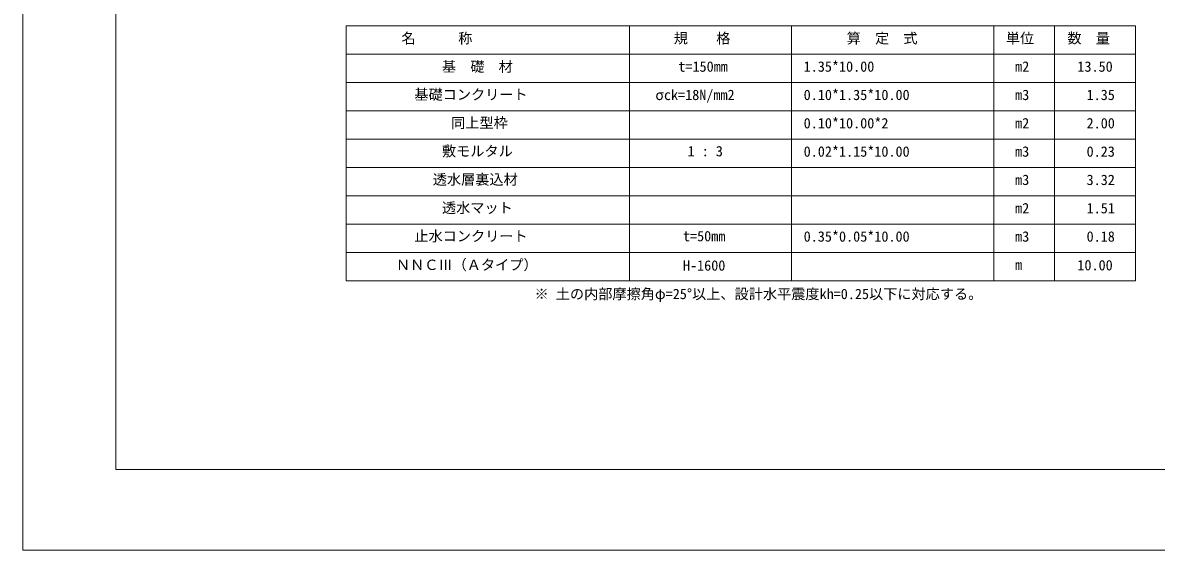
# Model space of a CAD drawing. Units: millimetres, scale not verified. Extents: x -252 to 252048, y 18866 to 78266.
# Drawn here: x -252 to 27758, y 18866 to 31907 of the extents above; entities that cross this region are included whole.
import ezdxf
from ezdxf.enums import TextEntityAlignment as Align

# ---------------------------------------------------------------- set-up
doc = ezdxf.new("R2010")
doc.units = ezdxf.units.MM
doc.header["$LTSCALE"] = 300
for name, color, linetype, lineweight in [('D-MTR-FRAM', 7, 'Continuous', 18), ('D-TTL(外枠）', 2, 'Continuous', 18), ('DEFPOINTS_3', 7, 'Continuous', 18)]:
    doc.layers.add(name, color=color, linetype=linetype, lineweight=lineweight)
doc.layers.add('D-MTR-TXT', color=1, linetype='Continuous')
doc.styles.add('ＭＳ ゴシック', font='')
doc.styles.get('ＭＳ ゴシック').set_extended_font_data('MS Gothic')

msp = doc.modelspace()

# ---------------------------------------------------------------- linework, layer by layer
at = {"layer": 'D-MTR-FRAM'}
for p, q in [((7745, 31826.3), (27245, 31826.3)), ((7745, 25526.3), (7745, 31826.3)), ((14745, 25526.3), (14745, 31826.3)), ((18745, 25526.3), (18745, 31826.3)), ((23745, 25526.3), (23745, 31826.3)), ((25245, 25526.3), (25245, 31826.3)), ((25245, 25526.3), (25245, 31826.3)), ((27245, 31826.3), (27245, 25526.3)), ((7745, 31126.3), (27245, 31126.3)), ((7745, 30426.3), (27245, 30426.3)), ((7745, 29726.3), (27245, 29726.3)), ((7745, 29026.3), (27245, 29026.3)), ((7745, 28326.3), (27245, 28326.3)), ((7745, 27626.3), (27245, 27626.3)), ((7745, 26926.3), (27245, 26926.3)), ((7745, 26226.3), (27245, 26226.3)), ((7745, 25526.3), (27245, 25526.3))]:
    msp.add_line(p, q, dxfattribs=at)
at = {"layer": 'D-TTL(外枠）'}
for p, q in [((2048.2, 20866.3), (2048.2, 76266.3)), ((81548.2, 20866.3), (2048.2, 20866.3))]:
    msp.add_line(p, q, dxfattribs=at)
at = {"layer": 'DEFPOINTS_3'}
for q in [(-251.8, 78266.3), (83848.2, 18866.3)]:
    msp.add_line((-251.8, 18866.3), q, dxfattribs=at)

# ---------------------------------------------------------------- texts
at = {"layer": 'D-MTR-TXT', "style": 'ＭＳ ゴシック'}
for s, p in [('名\u3000\u3000\u3000称', (9108, 31317.7)), ('規\u3000\u3000格', (15835.4, 31317.7)), ('算\u3000定\u3000式', (20108, 31317.7)), ('単位', (24040.2, 31317.7)), ('数\u3000量', (25562.8, 31317.7)), ('基\u3000礎\u3000材', (10108, 30617.7)), ('t=150mm', (15949.1, 30617.7)), ('1.35*10.00', (19045, 30617.7)), ('m2', (24270, 30617.7)), ('13.50', (25808, 30617.7)), ('基礎コンクリート', (9425.8, 29926.7)), ('σck=18N/mm2', (15380.6, 29917.7)), ('0.10*1.35*10.00', (19045, 29917.7)), ('m3', (24270, 29917.7)), ('1.35', (26035.4, 29917.7)), ('同上型枠', (10335.4, 29226.7)), ('0.10*10.00*2', (19045, 29217.7)), ('m2', (24270, 29217.7)), ('2.00', (26035.4, 29217.7)), ('敷モルタル', (10108, 28526.7)), ('1 : 3', (16176.5, 28526.7)), ('0.02*1.15*10.00', (19045, 28517.7)), ('m3', (24270, 28517.7)), ('0.23', (26035.4, 28517.7)), ('透水層裏込材', (9880.6, 27826.7)), ('m3', (24270, 27817.7)), ('3.32', (26035.4, 27817.7)), ('透水マット', (10108, 27126.7)), ('m2', (24270, 27117.7)), ('1.51', (26035.4, 27117.7)), ('止水コンクリート', (9425.8, 26426.7)), ('t=50mm', (16062.8, 26426.7)), ('0.35*0.05*10.00', (19045, 26417.7)), ('m3', (24270, 26417.7)), ('0.18', (26035.4, 26417.7)), ('ＮＮＣⅢ（Ａタイプ）', (8970.9, 25717.7)), ('H-1600', (16062.8, 25701.3)), ('m', (24270, 25717.7)), ('10.00', (25808, 25708.7)), ('※ 土の内部摩擦角φ=25°以上、設計水平震度kh=0.25以下に対応する。', (12395.1, 24998))]:
    msp.add_text(s, height=256.6, dxfattribs=at).set_placement(p, align=Align.BOTTOM_LEFT)

doc.saveas('drawing.dxf')
